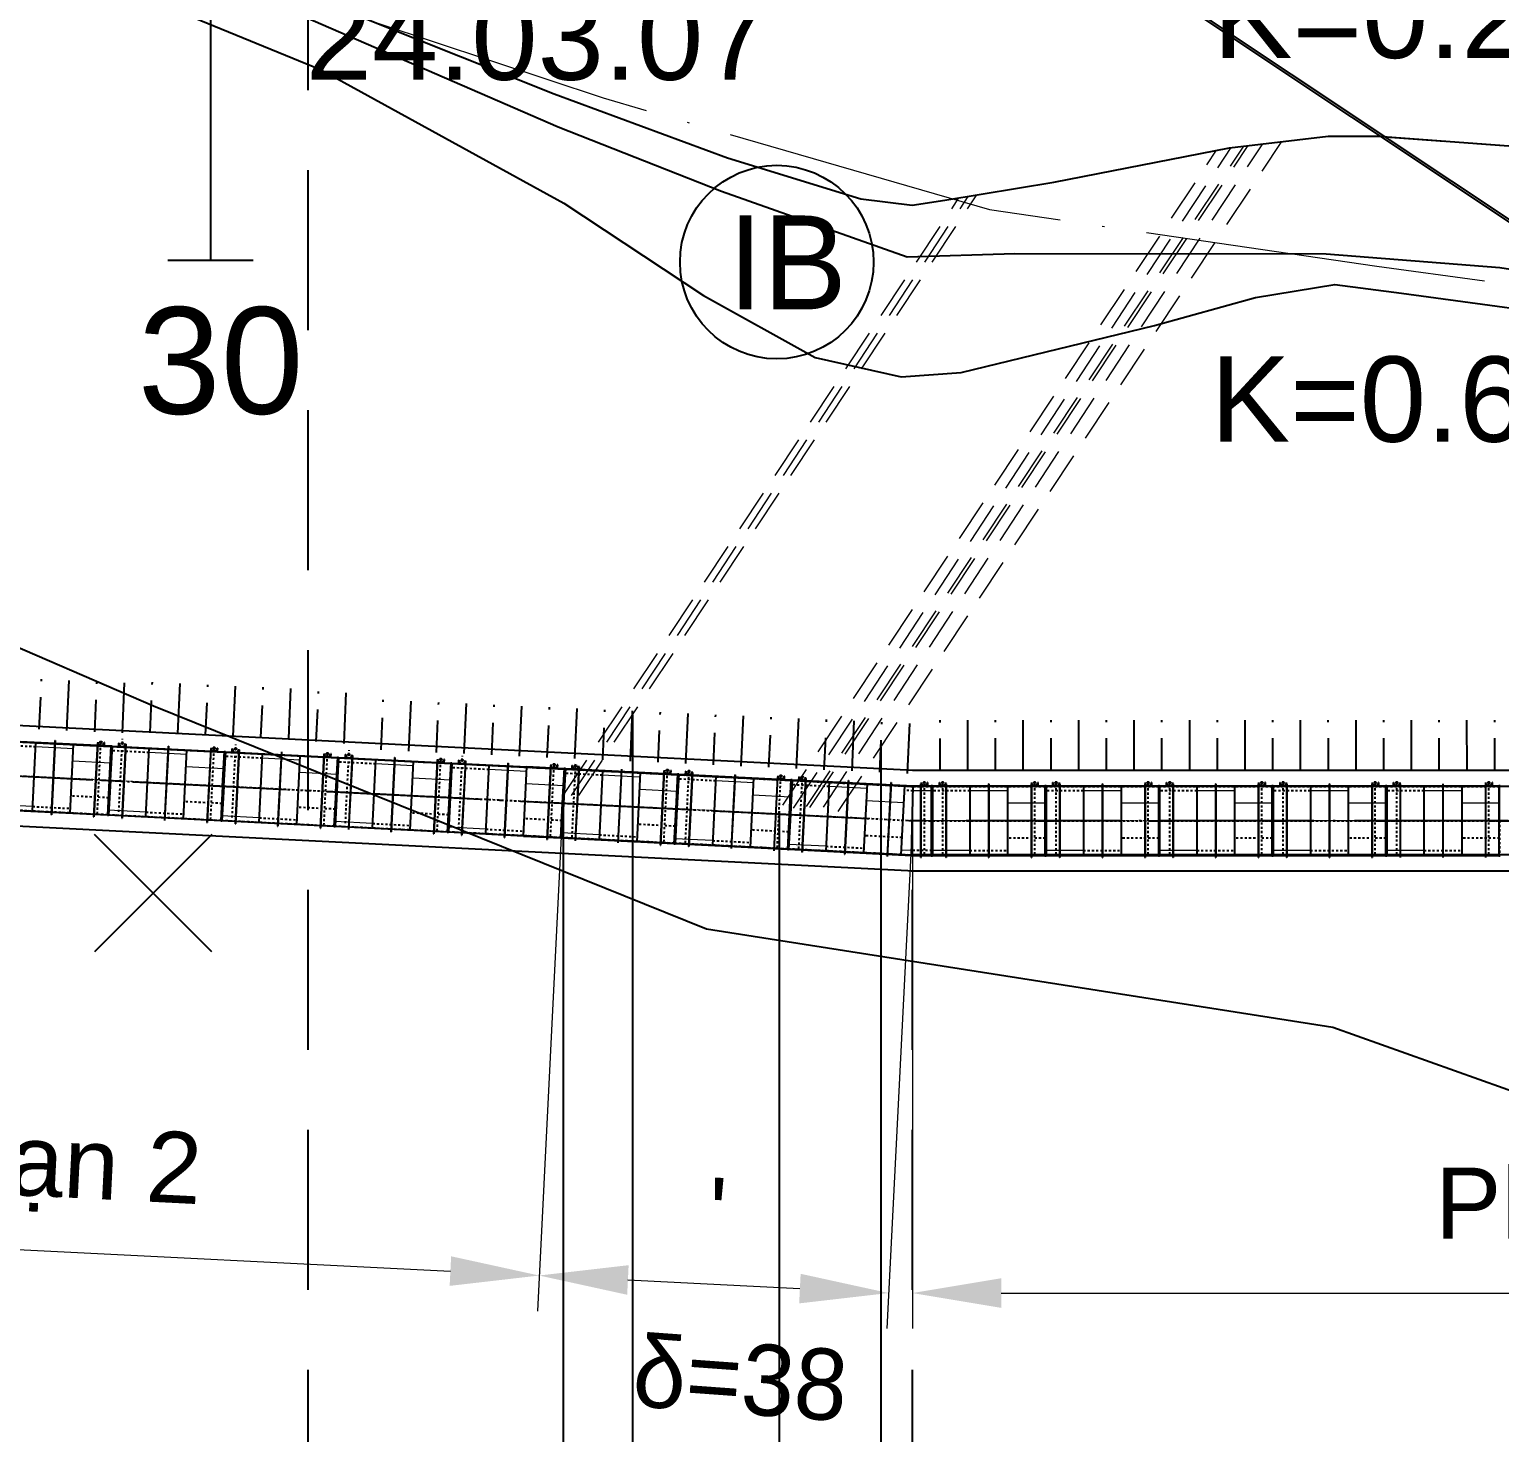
# Model space of a CAD drawing. Header units: inches. Extents: x 444671 to 463716, y 1783086 to 1794968.
# Drawn here: x 458059.4 to 458128.3, y 1787076.7 to 1787142.4 of the extents above; entities that cross this region are included whole.
import ezdxf

# ---------------------------------------------------------------- set-up
doc = ezdxf.new("R2010")
doc.units = ezdxf.units.IN
doc.header["$MEASUREMENT"] = 0
for name, pattern in [('ACAD_ISO04W100', [30, 24, -3, 0, -3]), ('CENTER', [2, 1.25, -0.25, 0.25, -0.25]), ('DASHED2', [9.525, 6.35, -3.175]), ('DASHEDX2', [1.5, 1, -0.5]), ('HIDDEN', [0.375, 0.25, -0.125]), ('NG', [1.8, 0.8, -0.1, 0, -0.1, 0.8])]:
    doc.linetypes.add(name, pattern=pattern)
for name, color, linetype in [('4', 4, 'Continuous'), ('Bao', 137, 'Continuous'), ('Cao do', 3, 'Continuous'), ('CONGTRINH', 2, 'Continuous'), ('CTTRINH', 4, 'Continuous'), ('Dchat', 33, 'Continuous'), ('Dong', 252, 'HIDDEN'), ('Ho mong', 4, 'Continuous'), ('khoanmoi', 3, 'Continuous'), ('KHUAT', 8, 'DASHED2'), ('Khung_bang', 140, 'Continuous'), ('Tam', 1, 'CENTER'), ('Thachhoc', 125, 'Continuous'), ('Tim', 1, 'ACAD_ISO04W100')]:
    doc.layers.add(name, color=color, linetype=linetype)
for name, color, linetype, lineweight in [('ah', 7, 'Continuous', 15), ('dgay', 1, 'Continuous', 25), ('doi', 33, 'Continuous', 25), ('manh', 128, 'Continuous', 15), ('nuocngam', 5, 'Continuous', 20), ('Texdoi', 40, 'Continuous', 15), ('tham', 145, 'Continuous', 13)]:
    doc.layers.add(name, color=color, linetype=linetype, lineweight=lineweight)
doc.styles.add('25', font='', dxfattribs={"height": 5})
doc.styles.add('Arial', font='arial.ttf')
doc.styles.add('VnAvt', font='')
doc.styles.get('25').set_extended_font_data('.VnArial')
doc.styles.get('VnAvt').set_extended_font_data('.VnAvant')
doc.linetypes.add('_lA1', pattern='A,2,-0.2,["x",Standard,S=0.1,R=0,X=-0.1,Y=-0.05],-0.1', length=2.3)
doc.linetypes.add('_lA2', pattern='A,2,-0.2,["xx",Standard,S=0.1,R=0,X=-0.1,Y=-0.05],-0.18', length=2.38)
doc.linetypes.add('_lB', pattern='A,2,-0.2,["xxx",Standard,S=0.1,R=0,X=-0.1,Y=-0.05],-0.26', length=2.46)
doc.linetypes.add('_llA', pattern='A,2,-0.2,["xxxx",Standard,S=0.1,R=0,X=-0.1,Y=-0.05],-0.34', length=2.54)
doc.linetypes.add('NEN_DA1', pattern='A,1.5,-0.15,["Y",Standard,S=0.2,R=0,X=-0.15,Y=-0.2],-0.005', length=1.655)
doc.dimstyles.new('1-1', dxfattribs={"dimtxt": 2, "dimasz": 2.5, "dimexe": 1, "dimexo": 0, "dimgap": 1, "dimtad": 1, "dimtoh": 1, "dimdec": 0, "dimzin": 0, "dimdsep": 46, "dimtxsty": 'Standard', "dimcen": 0.09, "dimclrd": 3, "dimclre": 3, "dimclrt": 4, "dimadec": 0, "dimazin": 0, "dimtfac": 1, "dimtdec": 0, "dimtmove": 0, "dimatfit": 0, "dimfxl": 0, "dimtolj": 1, "dimtzin": 0, "dimarcsym": 0})

# ---------------------------------------------------------------- blocks, each defined once
blk = doc.blocks.new('*D150')
at = {"layer": 'Bao', "color": 3, "lineweight": -2, "ltscale": 0.2, "transparency": 16777216}
for p, q in [((-74810, 3747), (-76003, -20061)), ((-16385, 820), (-17578, -22987)), ((-71758, -18605), (-21656, -21114))]:
    blk.add_line(p, q, dxfattribs=at)
at = {"layer": 'Bao', "color": 3, "ltscale": 0.2, "transparency": 16777216}
for points in [[(-71723, -17911), (-71793, -19298), (-75919, -18396)], [(-21621, -20421), (-21691, -21808), (-17494, -21323)]]:
    blk.add_solid(points, dxfattribs=at)
at = {"layer": 'Defpoints', "color": 0, "ltscale": 0.2, "transparency": 16777216}
for p in [(-74810, 3747), (-16385, 820), (-17494, -21323)]:
    blk.add_point(p, dxfattribs=at)
at = {"layer": 'Bao', "color": 4, "ltscale": 0.2, "transparency": 16777216, "insert": (-46515, -16023), "char_height": 3333.33, "attachment_point": 5, "rotation": 357.13284}
blk.add_mtext('\\A1;{\\f.VnArial|b0|i0|c0|p34;Ph©n ®o¹n 2}', dxfattribs=at)
blk = doc.blocks.new('*D151')
at = {"layer": 'Bao', "color": 3, "lineweight": -2, "ltscale": 0.2, "transparency": 16777216}
for p, q in [((-16385, 822), (-17579, -22987)), ((0, 0), (-1194, -23809)), ((-13334, -21531), (-5272, -21935))]:
    blk.add_line(p, q, dxfattribs=at)
at = {"layer": 'Bao', "color": 3, "ltscale": 0.2, "transparency": 16777216}
for points in [[(-13300, -20838), (-13369, -22225), (-17496, -21322)], [(-5237, -21242), (-5306, -22629), (-1110, -22144)]]:
    blk.add_solid(points, dxfattribs=at)
at = {"layer": 'Defpoints', "color": 0, "ltscale": 0.2, "transparency": 16777216}
for p in [(-16385, 822), (0, 0), (-1110, -22144)]:
    blk.add_point(p, dxfattribs=at)
at = {"layer": 'Bao', "color": 4, "ltscale": 0.2, "transparency": 16777216, "insert": (-9136, -18404), "char_height": 3333.3, "attachment_point": 5, "rotation": 357.1295}
blk.add_mtext("\\A1;'", dxfattribs=at)
blk = doc.blocks.new('*D152')
at = {"layer": 'Bao', "color": 3, "lineweight": -2, "ltscale": 0.2, "transparency": 16777216}
for p, q in [((-1, 0), (-1, -23811)), ((75420, 0), (75420, -23811)), ((4166, -22144), (71253, -22144))]:
    blk.add_line(p, q, dxfattribs=at)
at = {"layer": 'Bao', "color": 3, "ltscale": 0.2, "transparency": 16777216}
for points in [[(4166, -21450), (4166, -22839), (-1, -22144)], [(71253, -21450), (71253, -22839), (75420, -22144)]]:
    blk.add_solid(points, dxfattribs=at)
at = {"layer": 'Defpoints', "color": 0, "ltscale": 0.2, "transparency": 16777216}
for p in [(-1, 0), (75420, 0), (75420, -22144)]:
    blk.add_point(p, dxfattribs=at)
at = {"layer": 'Bao', "color": 4, "ltscale": 0.2, "transparency": 16777216, "insert": (37709, -18303), "char_height": 3333.33, "attachment_point": 5}
blk.add_mtext('\\A1;{\\f.VnArial|b0|i0|c0|p34;Ph©n ®o¹n 1}', dxfattribs=at)
blk = doc.blocks.new('A$C491C4D06')
at = {"layer": 'Bao'}
for p, q in [((-42829.3, 3765), (-37549.9, 3500.6)), ((-41247.3, 445.7), (-41085.5, 3677.7)), ((-40202.6, 3753.6), (-40188.6, 3752.9)), ((-39479.6, 357.2), (-39317.7, 3589.1)), ((-38205.1, 3653.6), (-38191.1, 3652.9)), ((-38189.6, 3682.8), (-38197.1, 3533)), ((-37897.5, 3518), (-37890, 3667.8)), ((-37870, 3666.8), (-37890, 3667.8)), ((-37877.5, 3517), (-37870, 3666.8)), ((-37577.4, 3512), (-37658.7, 1888)), ((-37630.9, 1882.6), (-37549.9, 3500.6)), ((-37517.4, 3509), (-37598.8, 1885)), ((-37577.4, 3512), (-37517.4, 3509)), ((-37517.9, 3499), (-32238.6, 3234.6)), ((-37206.8, 3633.6), (-37214.3, 3483.8)), ((-37206.8, 3633.6), (-37186.8, 3632.6)), ((-37186.8, 3632.6), (-37194.4, 3482.8)), ((-36894.7, 3467.8), (-36887.2, 3617.6)), ((-36888.7, 3587.6), (-36874.7, 3586.9)), ((-34891.2, 3487.6), (-34877.2, 3486.9)), ((-35936, 179.7), (-35774.1, 3411.7)), ((-34168.2, 91.2), (-34006.3, 3323.1)), ((-32893.7, 3387.5), (-32879.7, 3386.8)), ((-32878.2, 3416.8), (-32885.8, 3267)), ((-32586.1, 3252), (-32578.6, 3401.8)), ((-32558.6, 3400.8), (-32578.6, 3401.8)), ((-32566.2, 3251), (-32558.6, 3400.8)), ((-32266, 3246), (-32347.4, 1622)), ((-32319.6, 1616.6), (-32238.6, 3234.6)), ((-32206.1, 3243), (-32287.4, 1619)), ((-32266, 3246), (-32206.1, 3243)), ((-32206.6, 3233), (-26927.2, 2968.6)), ((-31895.5, 3367.6), (-31903, 3217.8)), ((-31895.5, 3367.6), (-31875.5, 3366.6)), ((-31875.5, 3366.6), (-31883, 3216.8)), ((-31583.4, 3201.8), (-31575.9, 3351.6)), ((-31577.4, 3321.6), (-31563.4, 3320.9)), ((-30624.7, -86.3), (-30462.8, 3145.6)), ((-29579.9, 3221.6), (-29565.9, 3220.9)), ((-28856.9, -174.8), (-28695, 3057.1)), ((-27582.4, 3121.5), (-27568.4, 3120.8)), ((-27566.9, 3150.8), (-27574.4, 3001)), ((-27274.8, 2986), (-27267.3, 3135.8)), ((-27247.3, 3134.8), (-27267.3, 3135.8)), ((-27254.8, 2985), (-27247.3, 3134.8)), ((-26954.7, 2980), (-27036, 1356)), ((-27008.3, 1350.6), (-26927.2, 2968.6)), ((-26894.8, 2977), (-26976.1, 1353)), ((-26954.7, 2980), (-26894.8, 2977)), ((-26895.3, 2967), (-21615.9, 2702.6)), ((-26584.1, 3101.6), (-26591.6, 2951.8)), ((-26584.1, 3101.6), (-26564.2, 3100.6)), ((-26564.2, 3100.6), (-26571.7, 2950.8)), ((-26272, 2935.8), (-26264.5, 3085.6)), ((-26266, 3055.6), (-26252.1, 3054.9)), ((-25313.3, -352.3), (-25151.4, 2879.6)), ((-24268.5, 2955.6), (-24254.6, 2954.9)), ((-23545.5, -440.8), (-23383.7, 2791.1)), ((-22271, 2855.5), (-22257.1, 2854.8)), ((-22255.6, 2884.8), (-22263.1, 2735)), ((-21963.4, 2720), (-21955.9, 2869.8)), ((-21936, 2868.8), (-21955.9, 2869.8)), ((-21943.5, 2719), (-21936, 2868.8)), ((-21272.8, 2835.6), (-21280.3, 2685.8)), ((-21272.8, 2835.6), (-21252.8, 2834.6)), ((-21252.8, 2834.6), (-21260.3, 2684.8)), ((-20960.7, 2669.8), (-20953.2, 2819.6)), ((-20954.7, 2789.6), (-20940.7, 2788.9)), ((-21643.3, 2714), (-21724.7, 1090)), ((-21696.9, 1084.6), (-21615.9, 2702.6)), ((-21583.4, 2711), (-21664.8, 1087)), ((-21643.3, 2714), (-21583.4, 2711)), ((-21583.9, 2701), (-18072.3, 2525.1)), ((-20002, -618.3), (-19840.1, 2613.6)), ((-18957.2, 2689.6), (-18943.2, 2688.9)), ((-18234.9, -720.8), (-18071.6, 2539.1)), ((-18071.6, 2539.1), (-16303.8, 2450.6)), ((-16959.7, 2589.5), (-16945.7, 2588.8)), ((-16943.5, 2632.8), (-16951, 2483)), ((-16651.4, 2468), (-16643.9, 2617.8)), ((-16623.9, 2616.8), (-16643.9, 2617.8)), ((-16631.4, 2467), (-16623.9, 2616.8)), ((-16327.3, 2461.7), (-16409.4, 822.8)), ((-16385.6, 818.6), (-16304.5, 2436.6)), ((-16267.4, 2458.7), (-16349.5, 819.8)), ((-16327.3, 2461.7), (-16267.4, 2458.7)), ((-16267.9, 2448.7), (-10988.5, 2184.3)), ((-15955.8, 2583.3), (-15963.3, 2433.5)), ((-15955.8, 2583.3), (-15935.8, 2582.3)), ((-15935.8, 2582.3), (-15943.3, 2432.5)), ((-15638.7, 2517.4), (-15811.9, -942.3)), ((-15626.7, 2516.8), (-15799.9, -942.9)), ((-15643.7, 2417.5), (-15636.2, 2567.3)), ((-15638.7, 2517.4), (-15626.7, 2516.8)), ((-14524.1, 2361.4), (-14687.3, -898.5)), ((-13641.2, 2417.3), (-13814.4, -1042.3)), ((-13629.2, 2416.7), (-13802.4, -1042.9)), ((-13641.2, 2417.3), (-13629.2, 2416.7)), ((-12756.3, 2272.9), (-12919.5, -987)), ((-11643.7, 2317.3), (-11816.9, -1142.4)), ((-11631.7, 2316.7), (-11804.9, -1143)), ((-11643.7, 2317.3), (-11631.7, 2316.7)), ((-11629.2, 2366.6), (-11636.7, 2216.8)), ((-11337.1, 2201.8), (-11329.6, 2351.6)), ((-11309.6, 2350.6), (-11329.6, 2351.6)), ((-11317.1, 2200.8), (-11309.6, 2350.6)), ((-11012, 2195.5), (-11094, 556.6)), ((-11070.2, 553.4), (-10988.5, 2184.3)), ((-11058.2, 552.8), (-10976.5, 2183.7)), ((-10952, 2192.5), (-11034.1, 553.6)), ((-11012, 2195.5), (-10952, 2192.5)), ((-10952.5, 2182.5), (-5673.2, 1918.1)), ((-10640.4, 2317.1), (-10647.9, 2167.3)), ((-10640.4, 2317.1), (-10620.4, 2316.1)), ((-10620.4, 2316.1), (-10627.9, 2166.3)), ((-10323.3, 2251.2), (-10496.6, -1208.5)), ((-10311.3, 2250.6), (-10484.6, -1209.1)), ((-10328.3, 2151.3), (-10320.8, 2301.1)), ((-10323.3, 2251.2), (-10311.3, 2250.6)), ((-9208.7, 2095.2), (-9372, -1164.7)), ((-8325.8, 2151.1), (-8499.1, -1308.6)), ((-8313.8, 2150.5), (-8487.1, -1309.2)), ((-8325.8, 2151.1), (-8313.8, 2150.5)), ((-6313.8, 2100.4), (-6321.3, 1950.6)), ((-6021.7, 1935.6), (-6014.2, 2085.4)), ((-5994.2, 2084.4), (-6014.2, 2085.4)), ((-6001.7, 1934.6), (-5994.2, 2084.4)), ((-37654.9, 1883.8), (-37736.2, 259.9)), ((-37622.7, 1886.2), (-37704.5, 254.3)), ((-37595, 1880.8), (-37676.3, 256.9)), ((-37658.7, 1888), (-37598.8, 1885)), ((-37654.9, 1883.8), (-37595, 1880.8)), ((-37622.9, 1882.2), (-37622.8, 1884.2)), ((-32343.6, 1617.8), (-32424.9, -6.2)), ((-32311.4, 1620.2), (-32393.1, -11.8)), ((-32283.6, 1614.8), (-32365, -9.2)), ((-32347.4, 1622), (-32287.4, 1619)), ((-32343.6, 1617.8), (-32283.6, 1614.8)), ((-32311.6, 1616.2), (-32311.5, 1618.2)), ((-7440.9, 2006.7), (-7604.2, -1253.2)), ((-6328.3, 2051.1), (-6501.6, -1408.6)), ((-6316.3, 2050.5), (-6489.6, -1409.2)), ((-6328.3, 2051.1), (-6316.3, 2050.5)), ((-5696.6, 1929.3), (-5778.7, 290.4)), ((-5754.8, 287.2), (-5673.2, 1918.1)), ((-5742.9, 286.6), (-5661.2, 1917.5)), ((-5636.7, 1926.3), (-5718.8, 287.4)), ((-5696.6, 1929.3), (-5636.7, 1926.3)), ((-5637.2, 1916.3), (40.8, 1632)), ((-5325.1, 2050.9), (-5332.6, 1901.1)), ((-5325.1, 2050.9), (-5305.1, 2049.9)), ((-5305.1, 2049.9), (-5312.6, 1900.1)), ((-5008, 1984.9), (-5181.2, -1474.7)), ((-4996, 1984.3), (-5169.3, -1475.3)), ((-5013, 1885.1), (-5005.5, 2034.9)), ((-5008, 1984.9), (-4996, 1984.3)), ((-3893.4, 1829), (-4056.7, -1430.9)), ((-3010.5, 1884.9), (-3183.8, -1574.8)), ((-2998.5, 1884.3), (-3171.8, -1575.4)), ((-3010.5, 1884.9), (-2998.5, 1884.3)), ((-2125.6, 1740.5), (-2288.9, -1519.5)), ((-1013, 1784.9), (-1186.3, -1674.8)), ((-1001, 1784.3), (-1174.3, -1675.4)), ((-1013, 1784.9), (-1001, 1784.3)), ((-521.1, -1608), (-357.8, 1651.9)), ((40.8, 1632), (888, 1632)), ((400, 1732), (412, 1732)), ((400, -1732), (400, 1732)), ((412, 1782), (412, 1632)), ((412, -1732), (412, 1732)), ((712, 1632), (712, 1782)), ((732, 1782), (712, 1782)), ((732, 1632), (732, 1782)), ((888, 1642), (948, 1642)), ((888, 1642), (888, -1642)), ((948, 1642), (948, -1642)), ((948, 1632), (6234, 1632)), ((1253, 1782), (1253, 1632)), ((1253, 1782), (1273, 1782)), ((1273, 1782), (1273, 1632)), ((1573, 1632), (1573, 1782)), ((1573, 1732), (1573, -1732)), ((1573, 1732), (1585, 1732)), ((1585, 1732), (1585, -1732)), ((2694, 1632), (2694, -1632)), ((3573, 1732), (3585, 1732)), ((3573, 1732), (3573, -1732)), ((3585, 1732), (3585, -1732)), ((4464, 1632), (4464, -1632)), ((5573, 1732), (5573, -1732)), ((5573, 1732), (5585, 1732)), ((5585, 1782), (5585, 1632)), ((5585, 1732), (5585, -1732)), ((5885, 1632), (5885, 1782)), ((5905, 1782), (5885, 1782)), ((5905, 1632), (5905, 1782)), ((6210, 1642), (6270, 1642)), ((6210, 1642), (6210, 1)), ((6234, -1), (6234, 1632)), ((6270, 1642), (6270, 1)), ((6270, 1632), (11556, 1632)), ((6575, 1782), (6575, 1632)), ((6575, 1782), (6595, 1782)), ((6595, 1782), (6595, 1632)), ((6895, 1632), (6895, 1782)), ((6895, 1732), (6895, -1732)), ((6895, 1732), (6907, 1732)), ((6907, 1732), (6907, -1732)), ((8016, 1632), (8016, -1632)), ((8895, 1732), (8907, 1732)), ((8895, 1732), (8895, -1732)), ((8907, 1732), (8907, -1732)), ((9786, 1632), (9786, -1632)), ((10895, 1732), (10895, -1732)), ((10895, 1732), (10907, 1732)), ((10907, 1782), (10907, 1632)), ((10907, 1732), (10907, -1732)), ((11207, 1632), (11207, 1782)), ((11227, 1782), (11207, 1782)), ((11227, 1632), (11227, 1782)), ((11532, 1642), (11592, 1642)), ((11532, 1642), (11532, 1)), ((11556, -1), (11556, 1632)), ((11592, 1642), (11592, 1)), ((11592, 1632), (16878, 1632)), ((11897, 1782), (11897, 1632)), ((11897, 1782), (11917, 1782)), ((11917, 1782), (11917, 1632)), ((12217, 1632), (12217, 1782)), ((12217, 1732), (12217, -1732)), ((12217, 1732), (12229, 1732)), ((12229, 1732), (12229, -1732)), ((13338, 1632), (13338, -1632)), ((14217, 1732), (14229, 1732)), ((14217, 1732), (14217, -1732)), ((14229, 1732), (14229, -1732)), ((15108, 1632), (15108, -1632)), ((16217, 1732), (16217, -1732)), ((16217, 1732), (16229, 1732)), ((16229, 1782), (16229, 1632)), ((16229, 1732), (16229, -1732)), ((16529, 1632), (16529, 1782)), ((16549, 1782), (16529, 1782)), ((16549, 1632), (16549, 1782)), ((16854, 1642), (16914, 1642)), ((16854, 1642), (16854, 1)), ((16878, -1), (16878, 1632)), ((16914, 1642), (16914, 1)), ((16914, 1632), (22200, 1632)), ((17219, 1782), (17219, 1632)), ((17219, 1782), (17239, 1782)), ((17239, 1782), (17239, 1632)), ((17539, 1632), (17539, 1782)), ((17539, 1732), (17539, -1732)), ((17539, 1732), (17551, 1732)), ((17551, 1732), (17551, -1732)), ((18660, 1632), (18660, -1632)), ((19539, 1732), (19551, 1732)), ((19539, 1732), (19539, -1732)), ((19551, 1732), (19551, -1732)), ((20430, 1632), (20430, -1632)), ((21539, 1732), (21539, -1732)), ((21539, 1732), (21551, 1732)), ((21551, 1782), (21551, 1632)), ((21551, 1732), (21551, -1732)), ((21851, 1632), (21851, 1782)), ((21871, 1782), (21851, 1782)), ((21871, 1632), (21871, 1782)), ((22176, 1642), (22236, 1642)), ((22176, 1642), (22176, 1)), ((22200, -1), (22200, 1632)), ((22236, 1642), (22236, 1)), ((22236, 1632), (27522, 1632)), ((22541, 1782), (22541, 1632)), ((22541, 1782), (22561, 1782)), ((22561, 1782), (22561, 1632)), ((22861, 1632), (22861, 1782)), ((22861, 1732), (22861, -1732)), ((22861, 1732), (22873, 1732)), ((22873, 1732), (22873, -1732)), ((23982, 1632), (23982, -1632)), ((24861, 1732), (24873, 1732)), ((24861, 1732), (24861, -1732)), ((24873, 1732), (24873, -1732)), ((25752, 1632), (25752, -1632)), ((26861, 1732), (26861, -1732)), ((26861, 1732), (26873, 1732)), ((26873, 1782), (26873, 1632)), ((26873, 1732), (26873, -1732)), ((27173, 1632), (27173, 1782)), ((27193, 1782), (27173, 1782)), ((27193, 1632), (27193, 1782)), ((27498, 1642), (27558, 1642)), ((27498, 1642), (27498, 1)), ((27522, -1), (27522, 1632)), ((-27032.2, 1351.8), (-27113.6, -272.2)), ((-27000.1, 1354.2), (-27081.8, -277.8)), ((-26972.3, 1348.8), (-27053.6, -275.2)), ((-27036, 1356), (-26976.1, 1353)), ((-27032.2, 1351.8), (-26972.3, 1348.8)), ((-27000.3, 1350.2), (-27000.2, 1352.2)), ((-21720.9, 1085.8), (-21802.2, -538.2)), ((-21688.7, 1088.2), (-21770.5, -543.8)), ((-21661, 1082.8), (-21742.3, -541.2)), ((-21724.7, 1090), (-21664.8, 1087)), ((-21720.9, 1085.8), (-21661, 1082.8)), ((-21688.9, 1084.2), (-21688.8, 1086.2)), ((-16409.5, 819.8), (-16490.9, -804.2)), ((-16373.4, 821), (-16455.1, -810)), ((-16349.6, 816.8), (-16430.9, -807.2)), ((-16409.5, 819.8), (-16349.6, 816.8)), ((-16409.4, 822.8), (-16349.5, 819.8)), ((-16373.6, 818), (-16373.5, 820)), ((-43015.1, 534.3), (-37735.7, 269.8)), ((-40376.4, 281.9), (-40362.5, 281.2)), ((-38378.9, 181.9), (-38365, 181.2)), ((-37736.2, 259.9), (-37676.3, 256.9)), ((-37703.8, 268.2), (-32424.4, 3.8)), ((-37062.6, 116), (-37048.6, 115.3)), ((-35065.1, 15.9), (-35051.1, 15.2)), ((-32392.4, 2.2), (-27113.1, -262.2)), ((-11094.1, 554.6), (-11176.2, -1084.4)), ((-11034.2, 551.6), (-11116.3, -1087.4)), ((-11094.1, 554.6), (-11034.2, 551.6)), ((-11094, 556.6), (-11034.1, 553.6)), ((-5778.8, 288.4), (-5860.9, -1350.6)), ((-5718.9, 285.4), (-5801, -1353.6)), ((-5778.8, 288.4), (-5718.9, 285.4)), ((-5778.7, 290.4), (-5718.8, 287.4)), ((6210, 1), (6270, 1)), ((6246, 1), (6246, -1632)), ((11532, 1), (11592, 1)), ((11568, 1), (11568, -1632)), ((16854, 1), (16914, 1)), ((16890, 1), (16890, -1632)), ((22176, 1), (22236, 1)), ((22212, 1), (22212, -1632)), ((27498, 1), (27558, 1)), ((-33067.6, -84.1), (-33053.6, -84.8)), ((-32424.9, -6.2), (-32365, -9.2)), ((-31751.3, -150), (-31737.3, -150.7)), ((-29753.8, -250.1), (-29739.8, -250.8)), ((-27756.3, -350.1), (-27742.3, -350.8)), ((-27113.6, -272.2), (-27053.6, -275.2)), ((-27081.1, -263.8), (-21801.7, -528.2)), ((-26439.9, -416), (-26425.9, -416.7)), ((-24442.4, -516.1), (-24428.4, -516.8)), ((-22444.9, -616.1), (-22430.9, -616.8)), ((-21802.2, -538.2), (-21742.3, -541.2)), ((-21769.8, -529.8), (-18234.2, -706.8)), ((-21128.6, -682), (-21114.6, -682.7)), ((6210, -1), (6210, -1642)), ((6210, -1), (6270, -1)), ((6270, -1), (6270, -1642)), ((11532, -1), (11532, -1642)), ((11532, -1), (11592, -1)), ((11592, -1), (11592, -1642)), ((16854, -1), (16854, -1642)), ((16854, -1), (16914, -1)), ((16914, -1), (16914, -1642)), ((22176, -1), (22176, -1642)), ((22176, -1), (22236, -1)), ((22236, -1), (22236, -1642)), ((27498, -1), (27498, -1642)), ((27498, -1), (27558, -1)), ((-19131.1, -782.1), (-19117.1, -782.8)), ((-18234.9, -720.8), (-16467.1, -809.4)), ((-17133.6, -882.1), (-17119.6, -882.8)), ((-16490.9, -804.2), (-16430.9, -807.2)), ((-16455.1, -810), (-11175.7, -1074.4)), ((-15799.9, -942.9), (-15811.9, -942.3)), ((-13814.4, -1042.3), (-13802.4, -1042.9)), ((-11816.9, -1142.4), (-11804.9, -1143)), ((-11176.2, -1084.4), (-11116.3, -1087.4)), ((-11115.8, -1077.4), (-5860.4, -1340.6)), ((-10484.6, -1209.1), (-10496.6, -1208.5)), ((-8499.1, -1308.6), (-8487.1, -1309.2)), ((-5860.9, -1350.6), (-5801, -1353.6)), ((-5800.5, -1343.6), (-40.8, -1632)), ((-6501.6, -1408.6), (-6489.6, -1409.2)), ((-5169.3, -1475.3), (-5181.2, -1474.7)), ((-3183.8, -1574.8), (-3171.8, -1575.4)), ((-1186.3, -1674.8), (-1174.3, -1675.4)), ((-40.8, -1632), (888, -1632)), ((400, -1732), (412, -1732)), ((888, -1642), (948, -1642)), ((948, -1632), (6210, -1632)), ((1585, -1732), (1573, -1732)), ((3573, -1732), (3585, -1732)), ((5573, -1732), (5585, -1732)), ((6210, -1642), (6270, -1642)), ((6246, -1632), (11532, -1632)), ((6907, -1732), (6895, -1732)), ((8895, -1732), (8907, -1732)), ((10895, -1732), (10907, -1732)), ((11532, -1642), (11592, -1642)), ((11568, -1632), (16854, -1632)), ((12229, -1732), (12217, -1732)), ((14217, -1732), (14229, -1732)), ((16217, -1732), (16229, -1732)), ((16854, -1642), (16914, -1642)), ((16890, -1632), (22176, -1632)), ((17551, -1732), (17539, -1732)), ((19539, -1732), (19551, -1732)), ((21539, -1732), (21551, -1732)), ((22176, -1642), (22236, -1642)), ((22212, -1632), (27498, -1632)), ((22873, -1732), (22861, -1732)), ((24861, -1732), (24873, -1732)), ((26861, -1732), (26873, -1732)), ((27498, -1642), (27558, -1642))]:
    blk.add_line(p, q, dxfattribs=at)
at = {"layer": 'Bao', "ltscale": 0.2}
for p, q in [((-40202.6, 3753.6), (-40376.4, 281.9)), ((-40188.6, 3752.9), (-40362.5, 281.2)), ((-38205.1, 3653.6), (-38378.9, 181.9)), ((-38191.1, 3652.9), (-38365, 181.2)), ((-37541.9, 3500.2), (-37517.9, 3499)), ((-36888.7, 3587.6), (-37062.6, 116)), ((-36874.7, 3586.9), (-37048.6, 115.3)), ((-34891.2, 3487.6), (-35065.1, 15.9)), ((-34877.2, 3486.9), (-35051.1, 15.2)), ((-32893.7, 3387.5), (-33067.6, -84.1)), ((-32879.7, 3386.8), (-33053.6, -84.8)), ((-32230.6, 3234.2), (-32206.6, 3233)), ((-31577.4, 3321.6), (-31751.3, -150)), ((-31563.4, 3320.9), (-31737.3, -150.7)), ((-29579.9, 3221.6), (-29753.8, -250.1)), ((-29565.9, 3220.9), (-29739.8, -250.8)), ((-27582.4, 3121.5), (-27756.3, -350.1)), ((-27568.4, 3120.8), (-27742.3, -350.8)), ((-26919.2, 2968.2), (-26895.3, 2967)), ((-26266, 3055.6), (-26439.9, -416)), ((-26252.1, 3054.9), (-26425.9, -416.7)), ((-24268.5, 2955.6), (-24442.4, -516.1)), ((-24254.6, 2954.9), (-24428.4, -516.8)), ((-22271, 2855.5), (-22444.9, -616.1)), ((-22257.1, 2854.8), (-22430.9, -616.8)), ((-20954.7, 2789.6), (-21128.6, -682)), ((-20940.7, 2788.9), (-21114.6, -682.7)), ((-21607.9, 2702.2), (-21583.9, 2701)), ((-18957.2, 2689.6), (-19131.1, -782.1)), ((-18943.2, 2688.9), (-19117.1, -782.8)), ((-16959.7, 2589.5), (-17133.6, -882.1)), ((-16945.7, 2588.8), (-17119.6, -882.8))]:
    blk.add_line(p, q, dxfattribs=at)
at = {"layer": 'Bao', "ltscale": 3}
for p, q in [((-40.8, -1632), (40.8, 1632)), ((912, 1632), (888, 1632))]:
    blk.add_line(p, q, dxfattribs=at)
at = {"layer": 'Bao'}
for centre in [(-38039.8, 3675.3), (-37037, 3625.1), (-32728.4, 3409.3), (-31725.7, 3359.1), (-27417.1, 3143.3), (-26414.4, 3093.1), (-22105.8, 2877.3), (-21103, 2827.1), (-16793.7, 2625.3), (-15786, 2574.8), (-11479.4, 2359.1), (-10470.6, 2308.6), (-6164, 2092.9), (-5155.3, 2042.4), (562, 1782), (1423, 1782), (5735, 1782), (6745, 1782), (11057, 1782), (12067, 1782), (16379, 1782), (17389, 1782), (21701, 1782), (22711, 1782), (27023, 1782)]:
    blk.add_circle(centre, 40, dxfattribs=at)
for centre, start, end in [((-38039.8, 3675.3), 357.13284, 177.13284), ((-37037, 3625.1), 357.13284, 177.13284), ((-32728.4, 3409.3), 357.13284, 177.13284), ((-31725.7, 3359.1), 357.13284, 177.13284), ((-27417.1, 3143.3), 357.13284, 177.13284), ((-26414.4, 3093.1), 357.13284, 177.13284), ((-22105.8, 2877.3), 357.13284, 177.13284), ((-21103, 2827.1), 357.13284, 177.13284), ((-16793.7, 2625.3), 357.13284, 177.13284), ((-15786, 2574.8), 357.13284, 177.13284), ((-11479.4, 2359.1), 357.13284, 177.13284), ((-10470.6, 2308.6), 357.13284, 177.13284), ((-6164, 2092.9), 357.13284, 177.13284), ((-5155.3, 2042.4), 357.13284, 177.13284), ((562, 1782), 0, 180), ((1423, 1782), 0, 180), ((5735, 1782), 0, 180), ((6745, 1782), 0, 180), ((11057, 1782), 0, 180), ((12067, 1782), 0, 180), ((16379, 1782), 0, 180), ((17389, 1782), 0, 180), ((21701, 1782), 0, 180), ((22711, 1782), 0, 180), ((27023, 1782), 0, 180)]:
    blk.add_arc(centre, 150, start, end, dxfattribs=at)
at = {"layer": 'KHUAT', "ltscale": 5}
for p, q in [((-41096.4, 3459.4), (-42864.2, 3548)), ((-42854.2, 3748.2), (-37550.8, 3482.6)), ((-37622.7, 1886.2), (-37541.9, 3500.2)), ((-37542.8, 3482.2), (-32239.5, 3216.6)), ((-35785.1, 3193.4), (-37552.8, 3282)), ((-32311.4, 1620.2), (-32230.6, 3234.2)), ((-30473.7, 2927.4), (-32241.5, 3016)), ((-32231.5, 3216.2), (-26928.1, 2950.6)), ((-27000.1, 1354.2), (-26919.2, 2968.2)), ((-26920.1, 2950.2), (-21616.8, 2684.6)), ((-25162.4, 2661.4), (-26930.2, 2749.9)), ((-21688.7, 1088.2), (-21607.9, 2702.2)), ((-19851, 2395.4), (-21618.8, 2483.9)), ((-21608.8, 2684.2), (-16305.4, 2418.6)), ((-16373.4, 821), (-16291.8, 2450)), ((-14535.7, 2129.2), (-16303.5, 2217.7)), ((-16293.4, 2418), (-10990.1, 2152.4)), ((-16267.9, 2448.7), (-16291.8, 2450)), ((-11058.1, 554.8), (-10976.5, 2183.7)), ((-10978.1, 2151.8), (-5674.8, 1886.2)), ((-10952.5, 2182.5), (-10976.5, 2183.7)), ((-37630.9, 1882.6), (-37711.8, 268.6)), ((-32319.6, 1616.6), (-32400.4, 2.6)), ((-9220.4, 1863), (-10988.1, 1951.5)), ((-5742.8, 288.6), (-5661.2, 1917.5)), ((-3905, 1596.8), (-5672.8, 1685.3)), ((-5662.8, 1885.6), (40, 1600)), ((-5637.2, 1916.3), (-5661.2, 1917.5)), ((35, 1399.5), (-369.4, 1419.7)), ((40, 1600), (912, 1600)), ((912, -1632), (912, 1632)), ((924, -1632), (924, 1632)), ((948, 1632), (924, 1632)), ((924, 1600), (6234, 1600)), ((2694, 1399.5), (924, 1399.5)), ((6246, 1), (6246, 1632)), ((6270, 1632), (6246, 1632)), ((6246, 1600), (11556, 1600)), ((8016, 1399.5), (6246, 1399.5)), ((11568, 1), (11568, 1632)), ((11592, 1632), (11568, 1632)), ((11568, 1600), (16878, 1600)), ((13338, 1399.5), (11568, 1399.5)), ((16890, 1), (16890, 1632)), ((16914, 1632), (16890, 1632)), ((16890, 1600), (22200, 1600)), ((18660, 1399.5), (16890, 1399.5)), ((22212, 1), (22212, 1632)), ((22236, 1632), (22212, 1632)), ((22212, 1600), (27522, 1600)), ((23982, 1399.5), (22212, 1399.5)), ((-37671.7, 1069.6), (-39439.4, 1158.2)), ((-32360.3, 803.6), (-34128.1, 892.2)), ((-27008.3, 1350.6), (-27089.1, -263.4)), ((-21696.9, 1084.6), (-21777.7, -529.4)), ((-16385.6, 818.6), (-16466.4, -795.4)), ((-43014.2, 552.2), (-37710.9, 286.6)), ((-41236.4, 663.9), (-39468.6, 575.4)), ((-37735.7, 269.8), (-37711.8, 268.6)), ((-37702.9, 286.2), (-32399.5, 20.6)), ((-35925.1, 397.9), (-34157.3, 309.4)), ((-32424.4, 3.8), (-32400.4, 2.6)), ((-32391.5, 20.2), (-27088.2, -245.4)), ((-30613.7, 131.9), (-28845.9, 43.4)), ((-27049, 537.6), (-28816.8, 626.2)), ((-21737.6, 271.6), (-23505.4, 360.1)), ((-16426.3, 5.6), (-18194.1, 94.2)), ((-11070.2, 553.4), (-11151.8, -1075.6)), ((-11058.1, 554.8), (-11139.8, -1076.2)), ((-5754.8, 287.2), (-5836.4, -1341.8)), ((-5742.8, 288.6), (-5824.4, -1342.4)), ((-27113.1, -262.2), (-27089.1, -263.4)), ((-27080.2, -245.8), (-21776.8, -511.4)), ((-25302.4, -134.1), (-23534.6, -222.6)), ((-21801.7, -528.2), (-21777.7, -529.4)), ((-21768.9, -511.8), (-16465.5, -777.4)), ((-19991, -400.1), (-18223.3, -488.6)), ((-14675.7, -666.3), (-12907.9, -754.8)), ((-11110.9, -260.6), (-12878.7, -172.1)), ((-5795.6, -526.8), (-7563.4, -438.3)), ((6234, -1), (6234, -1632)), ((11556, -1), (11556, -1632)), ((16878, -1), (16878, -1632)), ((22200, -1), (22200, -1632)), ((27522, -1), (27522, -1632)), ((-16490.4, -794.2), (-16466.4, -795.4)), ((-16453.5, -778), (-11150.2, -1043.6)), ((-11175.7, -1074.4), (-11151.8, -1075.6)), ((-11115.8, -1077.4), (-11139.8, -1076.2)), ((-11138.2, -1044.2), (-5834.8, -1309.8)), ((-9360.4, -932.5), (-7592.6, -1021)), ((-5860.4, -1340.6), (-5836.4, -1341.8)), ((-5800.5, -1343.6), (-5824.4, -1342.4)), ((-5822.8, -1310.4), (-40, -1600)), ((-4045, -1198.7), (-2277.2, -1287.2)), ((-480.3, -793), (-2248, -704.5)), ((6234, -816), (4464, -816)), ((11556, -816), (9786, -816)), ((16878, -816), (15108, -816)), ((22200, -816), (20430, -816)), ((27522, -816), (25752, -816)), ((-40, -1600), (912, -1600)), ((912, -1399.5), (-35, -1399.5)), ((912, -1632), (888, -1632)), ((924, -1600), (6234, -1600)), ((924, -1632), (948, -1632)), ((2694, -1399.5), (4464, -1399.5)), ((6210, -1632), (6234, -1632)), ((6246, -1600), (11556, -1600)), ((8016, -1399.5), (9786, -1399.5)), ((11532, -1632), (11556, -1632)), ((11568, -1600), (16878, -1600)), ((13338, -1399.5), (15108, -1399.5)), ((16854, -1632), (16878, -1632)), ((16890, -1600), (22200, -1600)), ((18660, -1399.5), (20430, -1399.5)), ((22176, -1632), (22200, -1632)), ((22212, -1600), (27522, -1600)), ((23982, -1399.5), (25752, -1399.5)), ((27498, -1632), (27522, -1632))]:
    blk.add_line(p, q, dxfattribs=at)
at = {"layer": 'manh', "color": 1, "linetype": 'CENTER', "ltscale": 0.05}
blk.add_line((0.1, 0), (-685750.1, 34342.8), dxfattribs=at)
at = {"layer": 'manh'}
for p, q in [((-39328.6, 3370.9), (-41096.4, 3459.4)), ((-37590, 2699.6), (-39357.8, 2788.1)), ((-34017.3, 3104.9), (-35785.1, 3193.4)), ((-28705.9, 2838.9), (-30473.7, 2927.4)), ((-32278.7, 2433.6), (-34046.5, 2522.1)), ((-26967.3, 2167.6), (-28735.1, 2256.1)), ((-23394.6, 2572.9), (-25162.4, 2661.4)), ((-18083.2, 2306.9), (-19851, 2395.4)), ((-12767.9, 2040.7), (-14535.7, 2129.2)), ((-21656, 1901.6), (-23423.8, 1990.1)), ((-16344.7, 1635.6), (-18112.4, 1724.1)), ((-11029.3, 1369.4), (-12797.1, 1457.9)), ((-7452.6, 1774.5), (-9220.4, 1863)), ((-2137.2, 1508.2), (-3905, 1596.8)), ((912, 1399.5), (35, 1399.5)), ((4464, 1399.5), (2694, 1399.5)), ((9786, 1399.5), (8016, 1399.5)), ((15108, 1399.5), (13338, 1399.5)), ((20430, 1399.5), (18660, 1399.5)), ((25752, 1399.5), (23982, 1399.5)), ((-41236.4, 663.9), (-43004.2, 752.5)), ((-5714, 1103.2), (-7481.8, 1191.7)), ((-398.6, 836.9), (-2166.4, 925.5)), ((6234, 816), (4464, 816)), ((11556, 816), (9786, 816)), ((16878, 816), (15108, 816)), ((22200, 816), (20430, 816)), ((27522, 816), (25752, 816)), ((-35925.1, 397.9), (-37692.9, 486.5)), ((-30613.7, 131.9), (-32381.5, 220.5)), ((-25302.4, -134.1), (-27070.2, -45.5)), ((-19991, -400.1), (-21758.8, -311.5)), ((-14675.7, -666.3), (-16443.5, -577.8)), ((-9360.4, -932.5), (-11128.1, -844)), ((-4045, -1198.7), (-5812.8, -1110.2)), ((-35, -1399.5), (-509.5, -1375.8)), ((2694, -1399.5), (924, -1399.5)), ((8016, -1399.5), (6246, -1399.5)), ((13338, -1399.5), (11568, -1399.5)), ((18660, -1399.5), (16890, -1399.5)), ((23982, -1399.5), (22212, -1399.5))]:
    blk.add_line(p, q, dxfattribs=at)
at = {"layer": 'manh', "color": 1, "linetype": 'CENTER', "ltscale": 0.1}
blk.add_line((0, 0), (-17298, 866.3), dxfattribs=at)
at = {"layer": 'manh', "color": 1, "linetype": 'CENTER', "ltscale": 0.2}
blk.add_line((101351.4, 0), (-0.7, 0), dxfattribs=at)
at = {"layer": 'manh', "color": 1, "linetype": 'CENTER'}
blk.add_line((92912.9, 0), (0, 0), dxfattribs=at)
at = {"layer": 'Tam', "ltscale": 3}
for p, q in [((-38208, 315.5), (-38036.4, 3742.3)), ((-37197.8, 415.1), (-37026.2, 3841.9)), ((-32896.7, 49.5), (-32725.1, 3476.3)), ((-31886.5, 149.1), (-31714.8, 3575.9)), ((-27585.4, -216.5), (-27413.7, 3210.3)), ((-26575.1, -116.9), (-26403.5, 3309.9)), ((-22274, -482.5), (-22102.4, 2944.3)), ((-21263.8, -382.9), (-21092.2, 3043.9)), ((-43304.4, 2168.8), (-37018.6, 1854)), ((-16962, -734.5), (-16790.4, 2692.2)), ((-15954.2, -785), (-15782.6, 2641.8)), ((-11647.6, -1000.7), (-11476, 2426.1)), ((-10638.9, -1051.2), (-10467.3, 2375.6)), ((-6332.3, -1266.9), (-6160.7, 2159.9)), ((-5323.6, -1317.4), (-5151.9, 2109.4)), ((-37993.1, 1902.8), (-31707.2, 1587.9)), ((-32681.8, 1636.8), (-26395.9, 1321.9)), ((562, -1582), (562, 1849)), ((1423, -1582), (1423, 1849)), ((5735, -1582), (5735, 1849)), ((6745, -1582), (6745, 1849)), ((11057, -1582), (11057, 1849)), ((12067, -1582), (12067, 1849)), ((16379, -1582), (16379, 1849)), ((17389, -1582), (17389, 1849)), ((21701, -1582), (21701, 1849)), ((22711, -1582), (22711, 1849)), ((27023, -1582), (27023, 1849)), ((-27370.4, 1370.7), (-21084.6, 1055.9)), ((-22059.1, 1104.7), (-15773.2, 789.9)), ((-16743.7, 838.5), (-10457.9, 523.7)), ((-11428.4, 572.3), (-5142.5, 257.5)), ((-6113.1, 306.1), (0, 0)), ((553.3, 0), (6847, 0)), ((5875.3, 0), (12169, 0)), ((11197.3, 0), (17491, 0)), ((16519.3, 0), (22813, 0)), ((21841.3, 0), (28135, 0)), ((27163.3, 0), (33457, 0))]:
    blk.add_line(p, q, dxfattribs=at)
at = {"layer": 'Tam'}
for p, q in [((-38102.2, 3678.4), (-37977.3, 3672.2)), ((-37099.5, 3628.2), (-36974.6, 3622)), ((-32790.9, 3412.4), (-32666, 3406.2)), ((-31788.1, 3362.2), (-31663.3, 3356)), ((-27479.5, 3146.4), (-27354.7, 3140.2)), ((-26476.8, 3096.2), (-26351.9, 3089.9)), ((-22168.2, 2880.4), (-22043.3, 2874.2)), ((-21165.5, 2830.2), (-21040.6, 2824)), ((-16856.2, 2628.4), (-16731.3, 2622.1)), ((-15848.4, 2577.9), (-15723.5, 2571.7)), ((-11541.8, 2362.2), (-11416.9, 2356)), ((-10533.1, 2311.7), (-10408.2, 2305.5)), ((-6226.5, 2096), (-6101.6, 2089.8)), ((-5217.7, 2045.5), (-5092.8, 2039.3)), ((499.5, 1782), (624.5, 1782)), ((1360.5, 1782), (1485.5, 1782)), ((5672.5, 1782), (5797.5, 1782)), ((6682.5, 1782), (6807.5, 1782)), ((10994.5, 1782), (11119.5, 1782)), ((12004.5, 1782), (12129.5, 1782)), ((16316.5, 1782), (16441.5, 1782)), ((17326.5, 1782), (17451.5, 1782)), ((21638.5, 1782), (21763.5, 1782)), ((22648.5, 1782), (22773.5, 1782)), ((26960.5, 1782), (27085.5, 1782))]:
    blk.add_line(p, q, dxfattribs=at)
at = {"layer": 'Bao', "ltscale": 0.2, "insert": (-12942.7, -24110.2), "char_height": 3333.333, "width": 28094.706, "attachment_point": 1, "rotation": 355.844875, "style": 'Arial'}
blk.add_mtext('{\\fSymbol|b0|i0|c2|p18;d=38}', dxfattribs=at)
at = {"layer": 'Bao', "ltscale": 0.2}
for p1, p2, distance, text, picture, middle in [((-74810.2, 3746.6), (-16385.5, 820.5), -22170.7, '{\\f.VnArial|b0|i0|c0|p34;Ph©n ®o¹n 2}', '*D150', (-46514.7, -16022.8)), ((-16385.5, 821.6), (0.1, 0), -22171.9, "'", '*D151', (-9136.1, -18404.1)), ((-0.7, 0), (75419.6, 0), -22144.1, '{\\f.VnArial|b0|i0|c0|p34;Ph©n ®o¹n 1}', '*D152', (37709.4, -18302.5))]:
    dim = blk.add_aligned_dim(p1=p1, p2=p2, distance=distance, text=text, dimstyle='1-1', override={"dimscale": 1666.666721, "dimlfac": -1}, dxfattribs=at)
    dim.commit()
    dim.dimension.update_dxf_attribs({"geometry": picture, "text_midpoint": middle})

msp = doc.modelspace()

# ---------------------------------------------------------------- linework, layer by layer
at = {"layer": '4', "linetype": 'NEN_DA1', "ltscale": 8}
for p, q in [((458100.8648, 1787107.7053), (457415.1157, 1787141.9927)), ((458100.7673, 1787103.0048), (458155.0578, 1787103.0048))]:
    msp.add_line(p, q, dxfattribs=at)
for points in [[(457398.5161, 1787262.3681), (457398.5161, 1787138.1253), (458100.9174, 1787103.0053)], [(458134.4703, 1787107.7048), (458100.8161, 1787107.7048)]]:
    msp.add_lwpolyline(points, dxfattribs=at)
at = {"layer": 'ah', "color": 1, "linetype": 'DASHEDX2', "ltscale": 2, "flags": 128}
for points in [[(458094.7469, 1787106.0805), (458115.0805, 1787136.7848)], [(458095.2517, 1787105.9387), (458115.7635, 1787136.9122)], [(458095.8532, 1787106.0177), (458116.3588, 1787136.9817)], [(458096.0109, 1787105.9698), (458116.564, 1787137.0057)], [(458096.6429, 1787105.986), (458117.2374, 1787137.0844)], [(458097.3385, 1787105.7808), (458118.1386, 1787137.1896)], [(458085.1884, 1787106.5285), (458103.8314, 1787134.6862)], [(458084.4472, 1787106.5285), (458102.9995, 1787134.5493)], [(458084.833, 1787106.5285), (458103.4325, 1787134.6206)]]:
    msp.add_lwpolyline(points, dxfattribs=at)
at = {"layer": 'Cao do', "color": 4, "linetype": 'ByBlock'}
msp.add_line((458110.8667, 1787145.3548), (458133.3807, 1787130.3548), dxfattribs=at)
at = {"layer": 'CONGTRINH', "ltscale": 10}
for points in [[(457415.1468, 1787141.2402), (458100.896, 1787106.9528)], [(457414.987, 1787138.0442), (458100.7362, 1787103.7568)], [(458202.0704, 1787106.9548), (458100.8161, 1787106.9548)], [(458201.7538, 1787103.7548), (458100.8161, 1787103.7548)]]:
    msp.add_lwpolyline(points, dxfattribs=at)
at = {"layer": 'CTTRINH', "color": 4, "linetype": 'ByBlock'}
for p, q in [((458061.1866, 1787109.583), (458061.2915, 1787111.9306)), ((458063.7841, 1787109.467), (458063.8889, 1787111.8146)), ((458066.3853, 1787109.4358), (458066.4901, 1787111.7835)), ((458068.9827, 1787109.3199), (458069.0875, 1787111.6675)), ((458071.5801, 1787109.2039), (458071.6849, 1787111.5516)), ((458074.1726, 1787108.9777), (458074.2785, 1787111.3508)), ((458077.2086, 1787108.6125), (458077.3134, 1787110.9601)), ((458079.806, 1787108.4965), (458079.9108, 1787110.8442)), ((458082.4034, 1787108.3805), (458082.5082, 1787110.7282)), ((458085.0008, 1787108.2646), (458085.1056, 1787110.6122)), ((458087.5982, 1787108.1486), (458087.703, 1787110.4962)), ((458090.1956, 1787108.0326), (458090.3004, 1787110.3803)), ((458092.793, 1787107.9166), (458092.8979, 1787110.2643)), ((458095.3904, 1787107.8007), (458095.4953, 1787110.1483)), ((458097.9879, 1787107.6847), (458098.0927, 1787110.0324)), ((458100.5853, 1787107.5687), (458100.6901, 1787109.9164)), ((458103.4161, 1787107.7147), (458103.4155, 1787110.0647)), ((458106.0161, 1787107.7153), (458106.0155, 1787110.0653)), ((458108.6161, 1787107.7159), (458108.6155, 1787110.0659)), ((458111.2161, 1787107.7164), (458111.2155, 1787110.0664)), ((458113.8161, 1787107.717), (458113.8155, 1787110.067)), ((458116.4161, 1787107.7176), (458116.4155, 1787110.0676)), ((458119.0161, 1787107.7181), (458119.0155, 1787110.0681)), ((458121.6161, 1787107.7187), (458121.6155, 1787110.0687)), ((458124.2161, 1787107.7193), (458124.2155, 1787110.0693)), ((458126.8161, 1787107.7199), (458126.8155, 1787110.0699))]:
    msp.add_line(p, q, dxfattribs=at)
at = {"layer": 'Dchat', "color": 3}
msp.add_circle((458094.4616, 1787131.5389), 4.5375, dxfattribs=at)
at = {"layer": 'dgay', "color": 3, "linetype": 'HIDDEN', "ltscale": 12, "flags": 128}
msp.add_lwpolyline([(458122.7889, 1787137.4321), (458129.1995, 1787136.962), (458135.2104, 1787136.1211), (458141.3662, 1787134.2478), (458149.3559, 1787132.852), (458152.9851, 1787132.346), (458154.7997, 1787131.5447), (458157.7538, 1787131.9664), (458160.2437, 1787131.8821), (458174.3527, 1787130.0555), (458181.7709, 1787129.6512), (458192.7633, 1787127.7643), (458206.6183, 1787123.4376), (458216.8689, 1787118.6531), (458225.0586, 1787114.9965), (458234.7022, 1787113.1771), (458245.5596, 1787110.6837), (458253.4499, 1787110.549), (458265.8897, 1787111.0839), (458271.2847, 1787111.1513), (458278.6354, 1787110.7469), (458282.277, 1787110.2078), (458284.7722, 1787109.3318), (458290.3022, 1787108.0514)], dxfattribs=at)
at = {"layer": 'doi', "linetype": '_lA1', "ltscale": 20, "flags": 128}
msp.add_lwpolyline([(458040.0896, 1787160.6649), (458047.2978, 1787157.0566), (458060.9862, 1787149.4211), (458068.0188, 1787145.6972), (458073.0078, 1787143.8352), (458084.0296, 1787139.4315), (458092.1442, 1787136.4284), (458098.3955, 1787134.5064), (458100.7998, 1787134.2061), (458102.3312, 1787134.4393), (458107.4404, 1787135.2802), (458115.6752, 1787136.9019), (458120.3036, 1787137.4425), (458122.6478, 1787137.4425), (458129.1995, 1787136.962), (458135.2103, 1787136.1211), (458141.3662, 1787134.2478), (458149.3558, 1787132.852), (458152.9851, 1787132.346), (458154.7997, 1787131.5447), (458157.7538, 1787131.9664), (458160.2436, 1787131.8821), (458174.3527, 1787130.0555), (458181.7709, 1787129.6512), (458192.7632, 1787127.7643), (458206.6182, 1787123.4376), (458216.8688, 1787118.6531), (458225.0585, 1787114.9965), (458234.7021, 1787113.1771), (458245.5596, 1787110.6837), (458253.4499, 1787110.549), (458265.8896, 1787111.0839), (458271.2846, 1787111.1513), (458278.6354, 1787110.7469), (458282.277, 1787110.2078), (458284.7722, 1787109.3318), (458290.3021, 1787108.0514)], dxfattribs=at)
at = {"layer": 'doi', "linetype": '_lA2', "ltscale": 20, "flags": 128}
msp.add_lwpolyline([(458040.5286, 1787158.9229), (458059.2956, 1787149.033), (458069.0574, 1787144.4808), (458084.2173, 1787137.8798), (458091.8641, 1787134.8721), (458100.5684, 1787131.7832), (458105.6119, 1787131.9458), (458120.2154, 1787131.93), (458128.3502, 1787131.2797), (458136.8104, 1787129.9791), (458138.112, 1787129.3288), (458141.1219, 1787128.1908), (458149.4462, 1787126.8805), (458154.0017, 1787126.3116), (458156.8941, 1787124.9407), (458159.1267, 1787125.7425), (458161.8111, 1787125.7425), (458174.1761, 1787124.198), (458179.7079, 1787123.4665), (458193.1805, 1787121.3351), (458200.5019, 1787120.2784), (458205.4642, 1787118.4088), (458214.3312, 1787113.8567), (458225.514, 1787108.3108), (458230.6389, 1787106.9289), (458240.6448, 1787104.1651), (458245.394, 1787103.3745), (458247.2787, 1787103.7169), (458253.7325, 1787105.2578), (458258.3587, 1787107.027), (458264.6983, 1787109.0815), (458269.3245, 1787110.4512), (458270.1812, 1787110.5083), (458272.6371, 1787110.2229), (458280.5332, 1787108.7681), (458282.8784, 1787107.8237), (458283.8486, 1787107.1374), (458284.3052, 1787106.6873), (458285.1177, 1787106.9304), (458287.7855, 1787106.594), (458290.3603, 1787106.1116)], dxfattribs=at)
at = {"layer": 'doi', "linetype": '_lB', "ltscale": 20, "flags": 128}
msp.add_lwpolyline([(458040.5286, 1787154.396), (458062.8059, 1787144.7894), (458073.0741, 1787140.5644), (458084.4793, 1787134.3055), (458091.0228, 1787129.98), (458096.2576, 1787127.0628), (458100.2844, 1787126.1575), (458103.1031, 1787126.3586), (458112.1634, 1787128.5717), (458116.8948, 1787129.8794), (458120.6196, 1787130.483), (458123.7403, 1787130.0806), (458133.6321, 1787128.74), (458138.0847, 1787127.7513), (458141.4773, 1787126.6919), (458145.976, 1787125.5571), (458149.7304, 1787124.1355), (458152.2421, 1787122.9671), (458153.7577, 1787122.015)], dxfattribs=at)
at = {"layer": 'doi', "linetype": '_llA', "ltscale": 20, "flags": 128}
msp.add_lwpolyline([(458040.5286, 1787121.4304), (458065.2469, 1787110.7404), (458091.1611, 1787100.2792), (458120.5341, 1787095.6676), (458135.3481, 1787090.399), (458147.5521, 1787085.2275), (458157.7263, 1787080.9135), (458167.5077, 1787077.5228)], dxfattribs=at)
at = {"layer": 'Dong', "ltscale": 30}
for p, q in [((458072.4938, 1787038.3548), (458072.4938, 1787160.7622)), ((458100.8161, 1787038.3548), (458100.8161, 1787105.3548)), ((458100.8161, 1787038.3548), (458100.8161, 1787105.3548)), ((458100.8161, 1787038.3548), (458100.8161, 1787105.3548)), ((458100.8161, 1787038.3548), (458100.8161, 1787105.3548))]:
    msp.add_line(p, q, dxfattribs=at)
at = {"layer": 'Dong', "color": 3, "ltscale": 6}
for p, q in [((458059.8879, 1787109.6409), (458059.9928, 1787111.9886)), ((458062.4854, 1787109.525), (458062.5902, 1787111.8726)), ((458065.0866, 1787109.4938), (458065.1914, 1787111.8415)), ((458067.684, 1787109.3779), (458067.7888, 1787111.7255)), ((458070.2814, 1787109.2619), (458070.3862, 1787111.6095)), ((458072.875, 1787109.0611), (458072.9798, 1787111.4088)), ((458075.9099, 1787108.6704), (458076.0147, 1787111.0181)), ((458078.5073, 1787108.5545), (458078.6121, 1787110.9021)), ((458081.1047, 1787108.4385), (458081.2095, 1787110.7862)), ((458083.7021, 1787108.3225), (458083.8069, 1787110.6702)), ((458086.2995, 1787108.2066), (458086.4043, 1787110.5542)), ((458088.8969, 1787108.0906), (458089.0017, 1787110.4383)), ((458091.4943, 1787107.9746), (458091.5991, 1787110.3223)), ((458094.0917, 1787107.8587), (458094.1966, 1787110.2063)), ((458096.6892, 1787107.7427), (458096.794, 1787110.0904)), ((458099.2866, 1787107.6267), (458099.3914, 1787109.9744)), ((458102.1161, 1787107.7144), (458102.1155, 1787110.0644)), ((458104.7161, 1787107.715), (458104.7155, 1787110.065)), ((458107.3161, 1787107.7156), (458107.3155, 1787110.0656)), ((458109.9161, 1787107.7161), (458109.9155, 1787110.0661)), ((458112.5161, 1787107.7167), (458112.5155, 1787110.0667)), ((458115.1161, 1787107.7173), (458115.1155, 1787110.0673)), ((458117.7161, 1787107.7179), (458117.7155, 1787110.0679)), ((458120.3161, 1787107.7184), (458120.3155, 1787110.0684)), ((458122.9161, 1787107.719), (458122.9155, 1787110.069)), ((458125.5161, 1787107.7196), (458125.5155, 1787110.0696)), ((458128.1161, 1787107.7202), (458128.1155, 1787110.0702))]:
    msp.add_line(p, q, dxfattribs=at)
at = {"layer": 'Ho mong'}
msp.add_lwpolyline([(458041.8156, 1787172.3548), (458062.8157, 1787160.3548), (458077.8158, 1787160.3548), (458104.0661, 1787145.3548), (458111.0663, 1787145.3548), (458133.5673, 1787130.3548), (458136.5676, 1787130.3548), (458146.5703, 1787120.3548), (458148.8703, 1787115.7548), (458151.8703, 1787115.7548), (458154.9703, 1787103.3548)], dxfattribs=at)
at = {"layer": 'khoanmoi', "ltscale": 10, "flags": 128}
msp.add_lwpolyline([(458067.9211, 1787161.6376), (458067.9211, 1787131.6376)], dxfattribs=at)
at = {"layer": 'khoanmoi'}
msp.add_lwpolyline([(458065.9211, 1787131.6376), (458069.9211, 1787131.6376)], dxfattribs=at)
at = {"layer": 'Khung_bang', "color": 6}
for p, q in [((458087.6949, 1787110.3142), (458087.6949, 1786805.3548)), ((458099.339, 1787108.8006), (458099.339, 1786797.8548)), ((458084.4472, 1787106.5285), (458084.4472, 1786840.8548)), ((458094.5696, 1787105.8013), (458094.5696, 1786804.8548))]:
    msp.add_line(p, q, dxfattribs=at)
at = {"layer": 'nuocngam', "linetype": 'NG', "ltscale": 20, "flags": 128}
msp.add_lwpolyline([(457300.5286, 1787360.6853), (457311.3342, 1787358.1369), (457358.0311, 1787346.1648), (457373.5407, 1787339.5316), (457390.6467, 1787328.687), (457408.1311, 1787318.2048), (457444.3396, 1787299.1003), (457481.7199, 1787281.8757), (457515.1545, 1787266.9338), (457552.4308, 1787250.688), (457579.4815, 1787237.9913), (457599.6253, 1787230.5204), (457615.6816, 1787227.6789), (457639.0995, 1787224.2375), (457668.0275, 1787221.4843), (457702.094, 1787217.1053), (457730.1036, 1787217.3347), (457762.2132, 1787222.3272), (457788.7138, 1787227.4945), (457823.94, 1787232.6617), (457853.7907, 1787234.2702), (457880.9375, 1787232.0095), (457916.2515, 1787224.5076), (457937.5411, 1787216.4648), (457991.5119, 1787185.159), (458038.3118, 1787161.5645), (458045.8958, 1787157.2847), (458067.9211, 1787145.3348), (458086.3185, 1787139.2327), (458104.4287, 1787134.0036), (458122.5902, 1787131.3438), (458143.3083, 1787128.5137), (458164.6011, 1787124.4459), (458185.6852, 1787120.0219), (458204.6295, 1787115.0153), (458226.3179, 1787109.0303), (458244.0951, 1787107.0286), (458264.8768, 1787105.7776), (458281.9029, 1787104.7767), (458290.3569, 1787104.2387)], dxfattribs=at)
at = {"layer": 'Thachhoc'}
for points in [[(458067.9769, 1787099.2053), (458062.4784, 1787104.7038)], [(458067.9769, 1787104.7038), (458062.4784, 1787099.2053)]]:
    msp.add_lwpolyline(points, dxfattribs=at)
at = {"layer": 'Tim', "ltscale": 0.3}
for points in [[(457400.8161, 1787140.3548), (458100.8161, 1787105.3548)], [(458201.5401, 1787105.3548), (458100.8161, 1787105.3548)]]:
    msp.add_lwpolyline(points, dxfattribs=at)

# ---------------------------------------------------------------- block references
at = {"layer": 'Texdoi', "xscale": 0.0009999999892897904, "yscale": 0.0009999999310821295, "zscale": 0.001}
msp.add_blockref('A$C491C4D06', (458100.8161, 1787105.3548), dxfattribs=at)

# ---------------------------------------------------------------- texts
at = {"layer": 'Dchat', "color": 3, "style": 'VnAvt'}
msp.add_text('IB', height=4.4, dxfattribs=at).set_placement((458092.1818, 1787129.3247))
at = {"layer": 'khoanmoi', "insert": (458064.5075, 1787129.4272), "char_height": 5, "width": 10, "attachment_point": 1, "style": '25'}
msp.add_mtext('30', dxfattribs=at)
at = {"layer": 'nuocngam', "insert": (458072.3728, 1787150.7528), "char_height": 4, "width": 21.591598, "attachment_point": 1, "style": '25'}
msp.add_mtext(' 106.98\\P24.03.07', dxfattribs=at)
at = {"layer": 'tham', "char_height": 4, "width": 25, "attachment_point": 1, "style": '25'}
for s, insert in [('K=0.264', (458114.9069, 1787145.1061)), ('K=0.613', (458114.7998, 1787127.1171))]:
    msp.add_mtext(s, dxfattribs=dict(at, insert=insert))

doc.saveas('drawing.dxf')
